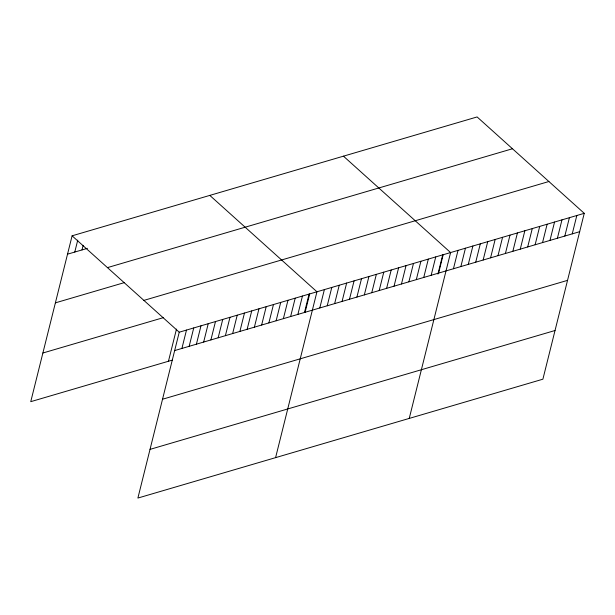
<?xml version="1.0" encoding="UTF-8"?>
<svg xmlns="http://www.w3.org/2000/svg" width="615" height="615" viewBox="0 0 615 615"><rect width="100%" height="100%" fill="white"/><g stroke="black" fill="none" stroke-linecap="round" stroke-linejoin="round"><path stroke-width="0.92" d="M584.25 213.328L179.242 332.2L137.891 498.058L542.899 379.186L584.25 213.328L477.109 116.942L72.101 235.814L30.75 401.672L172.577 360.044M74.769 252.05L77.751 240.119M82.018 249.928L83.163 245.331M168.456 361.259L176.474 329.102M181.909 348.436L186.491 330.071M189.159 346.307L193.74 327.941M196.408 344.177L200.982 325.819M203.657 342.055L208.231 323.69M210.899 339.926L215.481 321.56M218.148 337.796L222.73 319.431M225.398 335.675L229.979 317.309M232.647 333.545L237.221 315.18M239.888 331.416L244.47 313.05M247.138 329.294L251.72 310.929M254.387 327.165L258.969 308.799M261.636 325.035L266.21 306.67M268.878 322.906L273.46 304.54M276.127 320.784L280.709 302.419M283.377 318.655L287.958 300.289M290.626 316.525L295.2 298.16M297.875 314.403L302.449 296.038M304.486 312.466L309.038 294.216M305.117 312.274L309.699 293.909M275.589 457.637L316.948 291.779L209.807 195.401M319.792 307.969L324.374 289.604M327.218 305.786L331.793 287.42M334.645 303.61L339.219 285.245M342.071 301.427L346.645 283.061M349.489 299.251L354.071 280.886M356.915 297.068L361.497 278.703M364.341 294.893L368.923 276.527M371.768 292.709L376.349 274.344M379.194 290.534L383.775 272.168M386.62 288.35L391.194 269.985M394.046 286.175L398.62 267.809M401.464 283.992L406.046 265.626M408.89 281.816L413.472 263.451M416.317 279.633L420.898 261.267M423.743 277.457L428.324 259.092M431.169 275.274L435.751 256.909M437.926 274.113L442.692 254.987M438.595 273.098L443.169 254.733M409.244 418.415L450.595 252.557L343.454 156.172M453.447 268.74L458.021 250.374M460.866 266.564L465.447 248.199M468.292 264.381L472.874 246.015M475.718 262.205L480.3 243.84M483.144 260.022L487.726 241.657M490.57 257.846L495.152 239.481M497.996 255.663L502.57 237.298M505.422 253.488L509.996 235.122M512.849 251.304L517.423 232.939M520.267 249.129L524.849 230.763M527.693 246.946L532.275 228.58M535.119 244.77L539.701 226.405M542.545 242.587L547.127 224.221M549.971 240.411L554.553 222.046M557.398 238.228L561.972 219.863M564.824 236.052L569.398 217.687M572.242 233.869L576.824 215.504M67.527 254.179L87.453 248.329M107.456 267.617L512.464 148.753M55.388 302.857L124.238 282.646M143.887 300.389L548.895 181.517M42.889 353.002L163.375 317.64M174.668 350.565L579.668 231.694M162.529 399.235L567.537 280.363M150.022 449.38L555.03 330.509M72.101 235.814L179.242 332.2"/></g></svg>
